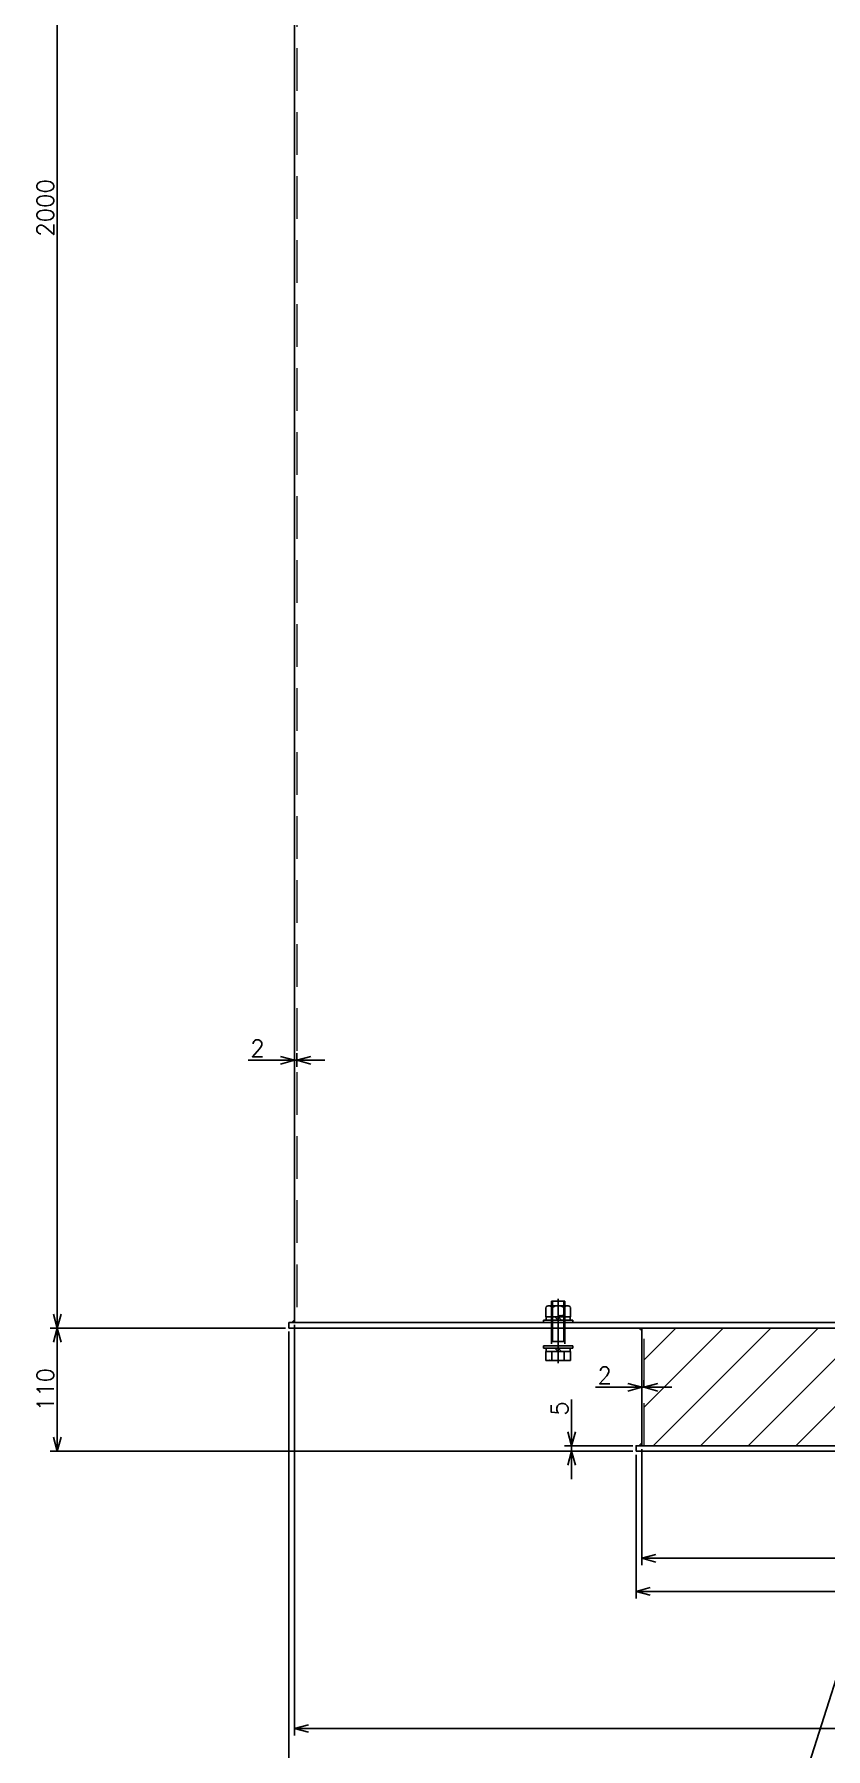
# Model space of a CAD drawing. Header units: millimetres. Extents: x -16130 to 36813, y -8099 to 27484.
# Drawn here: x -12112 to -11406, y -1916 to -385 of the extents above; entities that cross this region are included whole.
import ezdxf

# ---------------------------------------------------------------- set-up
doc = ezdxf.new("R2010")
doc.units = ezdxf.units.MM
doc.header["$LTSCALE"] = 6
doc.header["$PDMODE"] = 99
doc.header["$PDSIZE"] = 1
doc.linetypes.add('CENTER2', pattern=[28.575, 19.05, -3.175, 3.175, -3.175])
doc.linetypes.add('HIDDEN', pattern=[9.525, 6.35, -3.175])
for name, color, linetype, lineweight in [('04_HIDDEN', 2, 'HIDDEN', 13), ('05_CENTER', 4, 'CENTER2', 13), ('08_DIM', 3, 'Continuous', 13)]:
    doc.layers.add(name, color=color, linetype=linetype, lineweight=lineweight)
doc.layers.add('10_DRAFT', color=8, linetype='Continuous', lineweight=0, plot=False)
doc.styles.add('KSS_TXT', font='txt.shx', dxfattribs={"bigfont": 'extfont2.shx'})
doc.styles.add('KSS_TXT_L', font='txt.shx', dxfattribs={"height": 3, "bigfont": 'extfont2.shx'})
doc.dimstyles.new('KSS_DIM', dxfattribs={"dimtxt": 3, "dimasz": 2.5, "dimexe": 1.25, "dimexo": 0.625, "dimtad": 1, "dimdsep": 46, "dimtxsty": 'KSS_TXT', "dimblk": 'OPEN30', "dimcen": 0, "dimazin": 2, "dimtfac": 0.75, "dimtmove": 0, "dimatfit": 3, "dimldrblk": 'OPEN30', "dimfxl": 1, "dimtolj": 1, "dimarcsym": 0})

# ---------------------------------------------------------------- blocks, each defined once
blk = doc.blocks.new('A$C782A22E4_1_1_1')
h = blk.add_hatch()
h.set_pattern_fill('_USER', color=3, scale=30, angle=45, pattern_type=0)
h.set_pattern_definition([(45, (-28794, -6915.302), (-21.213203, 21.213203), [])])
h.paths.add_polyline_path([(-157, 0), (-157, 0), (-588, 0), (-588, -105), (-400, -105), (-400.4, -103), (-157, -50), (-157, -50)])
at = {"color": 0}
for p, q in [((-900, 1935), (-900, 5)), ((-590, 0), (-590, -105))]:
    blk.add_line(p, q, dxfattribs=at)
for points in [[(-905, 5), (905, 5), (905, 0), (-905, 0)], [(-595, -110), (664.1, -110), (664.1, -105), (-595, -105)]]:
    blk.add_lwpolyline(points, close=True, dxfattribs=at)
at = {"color": 3}
for points in [[(-900, 5), (-902.5, 5), (-902.5, 5), (-900, 7.5)], [(-590, 0), (-592.5, 0), (-592.5, 0), (-590, -2.5)], [(-590, -105), (-592.5, -105), (-592.5, -105), (-590, -102.5)]]:
    blk.add_lwpolyline(points, close=True, dxfattribs=at)
at = {"layer": '04_HIDDEN'}
for p, q in [((-898, 2000), (-898, 5)), ((-588, -105), (-588, 0))]:
    blk.add_line(p, q, dxfattribs=at)
at = {"layer": '05_CENTER'}
blk.add_line((-664.7, 18.9), (-664.7, -11), dxfattribs=at)
blk = doc.blocks.new('_Open30')
at = {"color": 0, "linetype": 'ByBlock', "lineweight": -2}
for p, q in [((-1, 0.27), (0, 0)), ((0, 0), (-1, -0.27)), ((0, 0), (-1, 0))]:
    blk.add_line(p, q, dxfattribs=at)
blk = doc.blocks.new('*D742')
at = {"layer": '08_DIM', "color": 0, "lineweight": -2, "transparency": 16777216}
for p, q in [((-11948.1, 459.6), (-12098.1, 459.6)), ((-12091.8, -1527.9), (-12091.8, 447.1)), ((-11888.1, -1540.4), (-12098.1, -1540.4))]:
    blk.add_line(p, q, dxfattribs=at)
at = {"layer": 'Defpoints', "color": 0, "transparency": 16777216}
for p in [(-12091.8, 459.6), (-11945, 459.6), (-11885, -1540.4)]:
    blk.add_point(p, dxfattribs=at)
at = {"layer": '08_DIM', "color": 0, "lineweight": -2, "transparency": 16777216, "xscale": 12.5, "yscale": 12.5, "zscale": 12.5}
for p, rotation in [((-12091.8, 459.6), 90), ((-12091.8, -1540.4), 270)]:
    blk.add_blockref('_Open30', p, dxfattribs=dict(at, rotation=rotation))
at = {"layer": '08_DIM', "color": 0, "transparency": 16777216, "insert": (-12102.4, -540.4), "char_height": 15, "attachment_point": 5, "rotation": 90, "style": 'KSS_TXT'}
blk.add_mtext('\\A1;2000', dxfattribs=at)
blk = doc.blocks.new('*D1513')
at = {"layer": '08_DIM', "color": 0, "lineweight": -2, "transparency": 16777216}
for p, q in [((-11880, -1537.5), (-11880, -1904.1)), ((-10080, -1537.5), (-10080, -1904.1)), ((-11867.5, -1897.9), (-10092.5, -1897.9))]:
    blk.add_line(p, q, dxfattribs=at)
at = {"layer": 'Defpoints', "color": 0, "transparency": 16777216}
for p in [(-11880, -1534.4), (-10080, -1534.4), (-10080, -1897.9)]:
    blk.add_point(p, dxfattribs=at)
at = {"layer": '08_DIM', "color": 0, "lineweight": -2, "transparency": 16777216, "xscale": 12.5, "yscale": 12.5, "zscale": 12.5, "rotation": 180}
blk.add_blockref('_Open30', (-11880, -1897.9), dxfattribs=at)
at = {"layer": '08_DIM', "color": 0, "lineweight": -2, "transparency": 16777216, "xscale": 12.5, "yscale": 12.5, "zscale": 12.5}
blk.add_blockref('_Open30', (-10080, -1897.9), dxfattribs=at)
at = {"layer": '08_DIM', "color": 0, "transparency": 16777216, "insert": (-10980, -1887.2), "char_height": 15, "attachment_point": 5, "style": 'KSS_TXT'}
blk.add_mtext('\\A1;1800', dxfattribs=at)
blk = doc.blocks.new('*D1514')
at = {"layer": '08_DIM', "color": 0, "lineweight": -2, "transparency": 16777216}
for p, q in [((-11885, -1543.5), (-11885, -1952.6)), ((-10075, -1543.5), (-10075, -1952.6)), ((-10087.5, -1946.4), (-11872.5, -1946.4))]:
    blk.add_line(p, q, dxfattribs=at)
at = {"layer": 'Defpoints', "color": 0, "transparency": 16777216}
for p in [(-11885, -1540.4), (-10075, -1540.4), (-11885, -1946.4)]:
    blk.add_point(p, dxfattribs=at)
at = {"layer": '08_DIM', "color": 0, "lineweight": -2, "transparency": 16777216, "xscale": 12.5, "yscale": 12.5, "zscale": 12.5, "rotation": 180}
blk.add_blockref('_Open30', (-11885, -1946.4), dxfattribs=at)
at = {"layer": '08_DIM', "color": 0, "lineweight": -2, "transparency": 16777216, "xscale": 12.5, "yscale": 12.5, "zscale": 12.5}
blk.add_blockref('_Open30', (-10075, -1946.4), dxfattribs=at)
at = {"layer": '08_DIM', "color": 0, "transparency": 16777216, "insert": (-10980, -1935.7), "char_height": 15, "attachment_point": 5, "style": 'KSS_TXT'}
blk.add_mtext('\\A1;1810', dxfattribs=at)
blk = doc.blocks.new('*D1515')
at = {"layer": '08_DIM', "color": 0, "lineweight": -2, "transparency": 16777216}
for p, q in [((-11880, -1314.8), (-11880, -1295.1)), ((-11878, -1307.1), (-11878, -1295.1)), ((-11892.5, -1301.3), (-11921.2, -1301.3)), ((-11878, -1301.3), (-11880, -1301.3)), ((-11865.5, -1301.3), (-11853, -1301.3))]:
    blk.add_line(p, q, dxfattribs=at)
at = {"layer": 'Defpoints', "color": 0, "transparency": 16777216}
for p in [(-11880, -1301.3), (-11878, -1310.2), (-11880, -1318)]:
    blk.add_point(p, dxfattribs=at)
at = {"layer": '08_DIM', "color": 0, "lineweight": -2, "transparency": 16777216, "xscale": 12.5, "yscale": 12.5, "zscale": 12.5}
blk.add_blockref('_Open30', (-11880, -1301.3), dxfattribs=at)
at = {"layer": '08_DIM', "color": 0, "lineweight": -2, "transparency": 16777216, "xscale": 12.5, "yscale": 12.5, "zscale": 12.5, "rotation": 180}
blk.add_blockref('_Open30', (-11878, -1301.3), dxfattribs=at)
at = {"layer": '08_DIM', "color": 0, "transparency": 16777216, "insert": (-11913.1, -1290.7), "char_height": 15, "attachment_point": 5, "style": 'KSS_TXT'}
blk.add_mtext('\\A1;2', dxfattribs=at)
blk = doc.blocks.new('M12Nza_1_1_1_1')
at = {"color": 0}
for p, q in [((-10.9, 5), (-10.9, 13.5)), ((11, 5), (-10.9, 5)), ((-10.7, 2), (-10.7, 5)), ((-8.2, 15), (8.2, 15)), ((-5.5, 5), (-5.5, 13.5)), ((0, 2), (-3, 5)), ((0, 5), (3, 2)), ((5.5, 5), (5.5, 13.5)), ((10.7, 5), (10.7, 2)), ((11, 13.5), (11, 5))]:
    blk.add_line(p, q, dxfattribs=at)
at = {"color": 0, "linetype": 'CENTER2'}
blk.add_line((0, 0), (0, 15), dxfattribs=at)
at = {"color": 0}
blk.add_lwpolyline([(-13, 2), (13, 2), (13, 0), (-13, 0)], close=True, dxfattribs=at)
for centre, radius, start, end in [((-8.2, 11.7), 3.29, 33.626, 146.374), ((0, 4), 10.9, 60, 120), ((8.2, 11.7), 3.29, 33.626, 146.374)]:
    blk.add_arc(centre, radius, start, end, dxfattribs=at)
at = {"layer": '10_DRAFT', "style": 'KSS_TXT'}
blk.add_text('M12', height=1.5, dxfattribs=at).set_placement((0.3, 5.1))
blk = doc.blocks.new('*D1527')
at = {"layer": '08_DIM', "color": 0, "lineweight": -2, "transparency": 16777216}
for p, q in [((-11570, -1648.5), (-11570, -1752.2)), ((-10390, -1648.5), (-10390, -1752.2)), ((-11557.5, -1745.9), (-10402.5, -1745.9))]:
    blk.add_line(p, q, dxfattribs=at)
at = {"layer": 'Defpoints', "color": 0, "transparency": 16777216}
for p in [(-11570, -1645.4), (-10390, -1645.4), (-10390, -1745.9)]:
    blk.add_point(p, dxfattribs=at)
at = {"layer": '08_DIM', "color": 0, "lineweight": -2, "transparency": 16777216, "xscale": 12.5, "yscale": 12.5, "zscale": 12.5, "rotation": 180}
blk.add_blockref('_Open30', (-11570, -1745.9), dxfattribs=at)
at = {"layer": '08_DIM', "color": 0, "lineweight": -2, "transparency": 16777216, "xscale": 12.5, "yscale": 12.5, "zscale": 12.5}
blk.add_blockref('_Open30', (-10390, -1745.9), dxfattribs=at)
at = {"layer": '08_DIM', "color": 0, "transparency": 16777216, "insert": (-10980, -1735.3), "char_height": 15, "attachment_point": 5, "style": 'KSS_TXT'}
blk.add_mtext('\\A1;1180', dxfattribs=at)
blk = doc.blocks.new('*D1528')
at = {"layer": '08_DIM', "color": 0, "lineweight": -2, "transparency": 16777216}
for p, q in [((-11632.6, -1632.9), (-11632.6, -1604.1)), ((-11578.1, -1645.4), (-11638.9, -1645.4)), ((-11578.1, -1650.4), (-11638.9, -1650.4)), ((-11632.6, -1650.4), (-11632.6, -1645.4)), ((-11632.6, -1662.9), (-11632.6, -1675.4))]:
    blk.add_line(p, q, dxfattribs=at)
at = {"layer": 'Defpoints', "color": 0, "transparency": 16777216}
for p in [(-11632.6, -1645.4), (-11575, -1645.4), (-11575, -1650.4)]:
    blk.add_point(p, dxfattribs=at)
at = {"layer": '08_DIM', "color": 0, "lineweight": -2, "transparency": 16777216, "xscale": 12.5, "yscale": 12.5, "zscale": 12.5}
for p, rotation in [((-11632.6, -1645.4), 270), ((-11632.6, -1650.4), 90)]:
    blk.add_blockref('_Open30', p, dxfattribs=dict(at, rotation=rotation))
at = {"layer": '08_DIM', "color": 0, "transparency": 16777216, "insert": (-11643.3, -1612.3), "char_height": 15, "attachment_point": 5, "rotation": 90, "style": 'KSS_TXT'}
blk.add_mtext('\\A1;5', dxfattribs=at)
blk = doc.blocks.new('*D1529')
at = {"layer": '08_DIM', "color": 0, "lineweight": -2, "transparency": 16777216}
for p, q in [((-11888.1, -1540.4), (-12098.1, -1540.4)), ((-12091.8, -1637.9), (-12091.8, -1552.9)), ((-11578.1, -1650.4), (-12098.1, -1650.4))]:
    blk.add_line(p, q, dxfattribs=at)
at = {"layer": 'Defpoints', "color": 0, "transparency": 16777216}
for p in [(-12091.8, -1540.4), (-11885, -1540.4), (-11575, -1650.4)]:
    blk.add_point(p, dxfattribs=at)
at = {"layer": '08_DIM', "color": 0, "lineweight": -2, "transparency": 16777216, "xscale": 12.5, "yscale": 12.5, "zscale": 12.5}
for p, rotation in [((-12091.8, -1540.4), 90), ((-12091.8, -1650.4), 270)]:
    blk.add_blockref('_Open30', p, dxfattribs=dict(at, rotation=rotation))
at = {"layer": '08_DIM', "color": 0, "transparency": 16777216, "insert": (-12102.4, -1595.4), "char_height": 15, "attachment_point": 5, "rotation": 90, "style": 'KSS_TXT'}
blk.add_mtext('\\A1;110', dxfattribs=at)
blk = doc.blocks.new('*D1531')
at = {"layer": '08_DIM', "color": 0, "lineweight": -2, "transparency": 16777216}
for p, q in [((-11575, -1653.5), (-11575, -1781.7)), ((-10980, -1662.1), (-10980, -1781.7)), ((-10992.5, -1775.5), (-11562.5, -1775.5))]:
    blk.add_line(p, q, dxfattribs=at)
at = {"layer": 'Defpoints', "color": 0, "transparency": 16777216}
for p in [(-11575, -1650.4), (-10980, -1658.9), (-11575, -1775.5)]:
    blk.add_point(p, dxfattribs=at)
at = {"layer": '08_DIM', "color": 0, "lineweight": -2, "transparency": 16777216, "xscale": 12.5, "yscale": 12.5, "zscale": 12.5, "rotation": 180}
blk.add_blockref('_Open30', (-11575, -1775.5), dxfattribs=at)
at = {"layer": '08_DIM', "color": 0, "lineweight": -2, "transparency": 16777216, "xscale": 12.5, "yscale": 12.5, "zscale": 12.5}
blk.add_blockref('_Open30', (-10980, -1775.5), dxfattribs=at)
at = {"layer": '08_DIM', "color": 0, "transparency": 16777216, "insert": (-11277.5, -1764.8), "char_height": 15, "attachment_point": 5, "style": 'KSS_TXT'}
blk.add_mtext('\\A1;595', dxfattribs=at)
blk = doc.blocks.new('*D2343')
at = {"layer": '08_DIM', "color": 0, "lineweight": -2, "transparency": 16777216}
for p, q in [((-11570, -1600.9), (-11570, -1587)), ((-11568, -1593.2), (-11568, -1587)), ((-11582.5, -1593.2), (-11611.2, -1593.2)), ((-11568, -1593.2), (-11570, -1593.2)), ((-11555.5, -1593.2), (-11543, -1593.2))]:
    blk.add_line(p, q, dxfattribs=at)
at = {"layer": 'Defpoints', "color": 0, "transparency": 16777216}
for p in [(-11570, -1593.2), (-11570, -1604), (-11568, -1596.3)]:
    blk.add_point(p, dxfattribs=at)
at = {"layer": '08_DIM', "color": 0, "lineweight": -2, "transparency": 16777216, "xscale": 12.5, "yscale": 12.5, "zscale": 12.5}
blk.add_blockref('_Open30', (-11570, -1593.2), dxfattribs=at)
at = {"layer": '08_DIM', "color": 0, "lineweight": -2, "transparency": 16777216, "xscale": 12.5, "yscale": 12.5, "zscale": 12.5, "rotation": 180}
blk.add_blockref('_Open30', (-11568, -1593.2), dxfattribs=at)
at = {"layer": '08_DIM', "color": 0, "transparency": 16777216, "insert": (-11603.1, -1582.6), "char_height": 15, "attachment_point": 5, "style": 'KSS_TXT'}
blk.add_mtext('\\A1;2', dxfattribs=at)
blk = doc.blocks.new('A$C4D316DC8_1_1_1_1')
at = {"color": 0}
for p, q in [((-13, 2), (13, 2)), ((-13, 2), (-13, 0)), ((-13, 0), (13, 0)), ((-11, 13), (11, 13)), ((-11, 5), (-11, 13)), ((-11, 5), (11, 5)), ((-10.8, 5), (-10.8, 2)), ((-5.5, 5), (-5.5, 13)), ((0, 2), (-3, 5)), ((0, 5), (3, 2)), ((5.5, 5), (5.5, 13)), ((10.7, 2), (10.7, 5)), ((11, 5), (11, 13)), ((13, 0), (13, 2))]:
    blk.add_line(p, q, dxfattribs=at)
at = {"color": 0, "linetype": 'HIDDEN'}
for p, q in [((-6, -40), (-6, 0)), ((6, -40), (6, 0)), ((-6, -4), (6, -4)), ((-5.1, -40), (-5.1, -4)), ((5.1, -40), (5.1, -4)), ((-6, -40), (6, -40))]:
    blk.add_line(p, q, dxfattribs=at)
at = {"color": 0, "linetype": 'CENTER2'}
blk.add_line((0, -42.2), (0, 15.2), dxfattribs=at)
at = {"layer": '10_DRAFT', "style": 'KSS_TXT_L'}
blk.add_text('BT-M12x45L,SW,PW', height=0.3, dxfattribs=at).set_placement((6.4, 12.7))

msp = doc.modelspace()

# ---------------------------------------------------------------- linework, layer by layer
at = {"color": 2}
msp.add_line((-9764.72033, 3256.58939), (-12051.96053, -3905.83875), dxfattribs=at)

# ---------------------------------------------------------------- block references
for name, p in [('A$C782A22E4_1_1_1', (-10979.9856, -1540.39735)), ('M12Nza_1_1_1_1', (-11644.66597, -1535.39735))]:
    msp.add_blockref(name, p)
at = {"rotation": 180}
msp.add_blockref('A$C4D316DC8_1_1_1_1', (-11644.66597, -1556.39735), dxfattribs=at)

# ---------------------------------------------------------------- dimensions: what is measured, and where the dimension line sits
at = {"layer": '08_DIM'}
for base, p1, p2, angle, picture, middle in [((-12091.80627, 459.60265), (-11884.9856, -1540.39735), (-11944.9856, 459.60265), 90, '*D742', (-12102.43127, -540.39735)), ((-11879.9856, -1301.32761), (-11877.9856, -1310.20838), (-11879.9856, -1317.95136), 180, '*D1515', (-11913.1106, -1290.70261)), ((-12091.80627, -1540.39735), (-11574.98558, -1650.39735), (-11884.9856, -1540.39735), 90, '*D1529', (-12102.43127, -1595.39735)), ((-11569.98798, -1593.23553), (-11567.98798, -1596.27874), (-11569.98798, -1604.02173), 180, '*D2343', (-11603.11298, -1582.61053)), ((-11632.61643, -1645.39735), (-11574.98558, -1650.39735), (-11574.98558, -1645.39735), 90, '*D1528', (-11643.25184, -1612.27235))]:
    dim = msp.add_linear_dim(base=base, p1=p1, p2=p2, angle=angle, dimstyle='KSS_DIM', override={"dimscale": 5}, dxfattribs=at)
    dim.commit()
    dim.dimension.update_dxf_attribs({"geometry": picture, "text_midpoint": middle})
for base, p1, p2, picture, middle in [((-11884.9856, -1946.35675), (-10074.9856, -1540.39735), (-11884.9856, -1540.39735), '*D1514', (-10979.9856, -1935.73175)), ((-10079.9856, -1897.86154), (-11879.9856, -1534.39735), (-10079.9856, -1534.39735), '*D1513', (-10979.9856, -1887.23654)), ((-11574.98558, -1775.46459), (-10979.9856, -1658.93035), (-11574.98558, -1650.39735), '*D1531', (-11277.48559, -1764.81876)), ((-10389.98322, -1745.93375), (-11569.98798, -1645.39735), (-10389.98322, -1645.39735), '*D1527', (-10979.9856, -1735.30875))]:
    dim = msp.add_linear_dim(base=base, p1=p1, p2=p2, dimstyle='KSS_DIM', override={"dimscale": 5}, dxfattribs=at)
    dim.commit()
    dim.dimension.update_dxf_attribs({"geometry": picture, "text_midpoint": middle})

doc.saveas('drawing.dxf')
